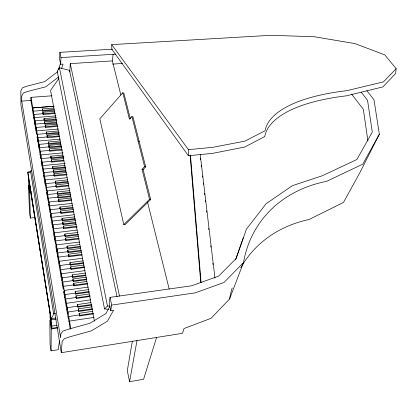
<?xml version="1.0" encoding="UTF-8"?>
<svg xmlns="http://www.w3.org/2000/svg" width="417" height="417" viewBox="0 0 417 417"><rect width="100%" height="100%" fill="white"/><g stroke="black" fill="none" stroke-linecap="round" stroke-linejoin="round"><path stroke-width="0.63" d="M28.512 175.109L28.471 181.869L29.628 189.156L29.675 183.042M31.332 191.763L30.102 191.893L30.133 188.64M30.232 186.039L30.206 189.094L50.207 314.522M32.75 110.958L30.936 100.414L30.962 97.359L52.026 95.795M51.077 350.833L51.26 328.956L49.852 320.058L50.066 344.364L51.077 350.833L58.25 349.696L59.464 340.793M32.724 111.084L32.781 107.92L54.012 106.252L32.781 107.92M33.271 114.951L33.318 111.167L54.168 109.499M33.84 118.246L33.886 114.466L42.951 113.742M34.392 120.789L34.434 117.646L55.852 115.905M34.934 124.605L34.986 120.841L55.993 119.111M188.369 155.739L188.453 149.661L111.725 44.629L270.961 35.299L314.319 36.738L354.914 43.582L384.782 54.872L396.15 68.675L395.613 73.486L382.895 86.908L346.428 95.821A174.17 62.628 7 0 0 264.738 136.583L244.68 147.045L212.717 153.336L188.369 155.739L111.834 49.227L111.725 44.629M35.487 127.837L35.544 124.084L56.743 122.322M37.832 141.472L37.9 137.746L59.323 135.89M38.4 144.767L38.473 141.05L60.345 139.101M38.979 147.462L39.047 144.371L60.574 142.468M53.892 108.05L42.315 108.957L42.294 109.718L42.56 111.177L54.137 110.26M42.56 111.177L42.315 108.957M54.512 111.318L42.909 112.241L43.154 114.472L55.404 113.487M43.154 114.472L42.909 112.241M42.023 165.857L42.117 162.187L51.672 161.27M56.363 117.584L44.051 118.59L44.03 119.345L44.296 120.826L56.608 119.815M44.296 120.826L44.051 118.59M56.462 120.836L44.635 121.816L44.614 122.572L44.88 124.063L56.707 123.072M44.88 124.063L44.635 121.816M57.098 124.177L45.239 125.173L45.484 127.425L57.968 126.367M43.816 176.287L43.921 172.648L53.548 171.689M45.484 127.425L45.239 125.173M58.39 130.974L46.469 132.001L46.72 134.269L59.266 133.179M45.067 183.558L45.177 179.935L67.111 177.699M46.72 134.269L46.469 132.001M59.037 134.373L47.085 135.416L47.064 136.166L47.335 137.688L59.287 136.64M47.335 137.688L47.085 135.416M60.283 140.936L48.273 142.009L48.252 142.76L48.528 144.298L60.538 143.213M48.528 144.298L48.273 142.009M60.918 144.272L48.878 145.366L49.133 147.66L61.81 146.497M49.133 147.66L48.878 145.366M47.569 198.127L47.7 194.546L57.869 193.462M61.58 147.748L49.508 148.853L49.764 151.157L62.472 149.979M49.764 151.157L49.508 148.853M62.972 155.051L50.832 156.198L51.088 158.512L63.869 157.298M51.088 158.512L50.832 156.198M49.508 209.402L49.649 205.852L72.078 203.371M63.645 158.585L51.473 159.747L51.442 160.488L51.729 162.072L63.9 160.899M51.729 162.072L51.473 159.747M50.196 212.68L50.316 209.73L59.954 208.651M64.943 165.413L52.709 166.607L52.969 168.948L65.844 167.676M50.838 217.127L50.983 213.598L61.294 212.43M52.969 168.948L52.709 166.607M65.605 168.885L53.34 170.1L53.308 170.829L53.6 172.44L65.865 171.22M51.499 220.254L51.63 217.325L74.242 214.734M53.6 172.44L53.34 170.1M66.293 172.497L53.996 173.733L54.257 176.083L67.2 174.775M52.115 224.575L52.276 221.073L62.383 219.9M54.257 176.083L53.996 173.733M112.444 49.19L59.897 52.349L59.6 59.037L60.658 64.265L63.071 64.109L61.627 68.352M60.658 64.265L60.971 57.593L59.897 52.349M67.82 179.836L55.325 181.119L55.294 181.848L55.591 183.485L68.08 182.193M55.591 183.485L55.325 181.119M68.518 183.516L55.993 184.82L55.961 185.544L56.259 187.191L68.784 185.878M56.259 187.191L55.993 184.82M50.238 312.083L49.993 317.186L51.411 326.12L57.082 325.265M54.132 236.288L54.299 232.822L77.239 230.069M50.65 318.796L50.561 320.517L51.802 328.304L57.437 327.449M54.846 239.707L54.992 236.825L65.214 235.589M69.874 190.616L57.28 191.956L57.244 192.68L57.546 194.348L70.139 192.998M57.546 194.348L57.28 191.956M56.373 319.078L51.223 319.839L27.871 172.132L30.441 171.877M70.562 194.233L57.937 195.589L57.9 196.308L58.203 197.986L70.827 196.615M51.411 326.12L51.744 319.808M58.203 197.986L57.937 195.589M71.276 197.992L58.62 199.373L58.578 200.087L58.886 201.776L71.542 200.389M51.802 328.304L51.922 326.031M56.201 248.344L56.389 244.915L79.517 242.053M58.886 201.776L58.62 199.373M56.931 251.842L57.093 248.996L67.398 247.708M72.735 205.649L60.006 207.067L59.965 207.781L60.272 209.485L73.001 208.057M31.801 170.887L30.509 171.012L30.342 171.7L29.581 172.211L27.871 172.132L27.866 173.482L51.223 319.839M57.582 256.366L57.775 252.968L68.112 251.66M60.272 209.485L60.006 207.067M73.465 209.48L60.7 210.919L60.658 211.627L60.971 213.348L73.731 211.893M60.971 213.348L60.7 210.919M58.291 260.484L58.489 257.096L69.238 255.72M69.78 71.933L70.27 63.65L112.366 60.892L120.862 95.024M74.872 216.876L62.044 218.357L61.997 219.061L62.31 220.796L75.143 219.311M62.31 220.796L62.044 218.357M75.586 220.64L62.722 222.141L62.68 222.84L62.998 224.591L75.863 223.079M62.998 224.591L62.722 222.141M60.449 273.062L60.663 269.716L70.869 268.366M76.332 224.56L63.436 226.082L63.707 228.537L77.254 226.931M63.707 228.537L63.436 226.082M61.148 277.107L61.362 273.776L85.032 270.612M77.963 232.451L64.87 234.031L64.823 234.729L65.146 236.507L78.24 234.917M61.883 280.62L62.065 277.852L72.97 276.382M65.146 236.507L64.87 234.031M78.724 236.444L65.594 238.044L65.547 238.738L65.87 240.526L79.001 238.915M62.555 285.296L62.785 281.996L73.074 280.589M65.87 240.526L65.594 238.044M79.631 244.576L67.054 246.145L67.33 248.641L80.538 246.984M67.33 248.641L67.054 246.145M80.377 248.501L67.763 250.091L68.044 252.598L81.284 250.919M68.044 252.598L67.763 250.091M81.784 252.509L68.508 254.203L68.456 254.881L68.784 256.721L82.066 255.016M366.835 90.651L373.992 99.783L379.35 134.196L362.795 164.136L326.631 181.332A149.964 119.34 35 0 0 243.492 262.585L229.553 299.005L211.085 318.286L184.027 328.513L182.516 333.308L61.294 352.683L62.149 341.445L64.275 338.713L69.733 336.842L91.344 330.858L107.471 321.137L113.622 310.196L110.745 310.618L109.181 302.919L110.067 297.347L191.58 285.796L218.675 276.111L236.137 258.509L246.431 229.131L266.051 203.777L292.421 185.654L322.43 175.708L356.869 159.518L372.298 132.059L367.549 100.33L361.179 92.147M68.784 256.721L68.508 254.203M65.459 302.205L65.709 298.963L76.509 297.43M66.204 306.531L66.459 303.31L90.671 299.833M83.369 260.828L70.014 262.569L69.962 263.247L70.296 265.103L83.65 263.351M70.296 265.103L70.014 262.569M84.161 264.993L70.77 266.76L70.718 267.433L71.052 269.304L84.448 267.526M71.052 269.304L70.77 266.76M85.694 273.041L72.23 274.855L72.172 275.522L72.516 277.414L85.98 275.59M72.516 277.414L72.23 274.855M86.475 277.138L72.975 278.973L72.918 279.64L73.256 281.543L86.762 279.692M69.248 324.244L69.524 321.09L94.091 317.41M73.256 281.543L72.975 278.973M86.642 281.491L73.746 283.263L74.033 285.843L87.575 283.972M74.033 285.843L73.746 283.263M88.341 289.648L75.232 291.483L75.519 294.079L89.254 292.14M30.509 171.012L53.621 313.647L52.985 315.659L51.286 318.666L55.758 318.004M75.519 294.079L75.232 291.483M89.165 293.99L76.019 295.856L76.306 298.457L90.082 296.492M76.306 298.457L76.019 295.856M90.807 302.617L77.583 304.53L77.875 307.152L91.73 305.135M77.875 307.152L77.583 304.53M92.251 306.797L78.36 308.83L78.292 309.471L78.651 311.463L92.543 309.419M78.651 311.463L78.36 308.83M92.465 311.348L79.167 313.313L79.459 315.95L93.392 313.881M79.459 315.95L79.167 313.313M112.366 60.892L113.111 54.304M110.745 310.618L111.652 305.098L110.067 297.347M132.304 341.403L127.294 370.656L129.572 381.701L143.589 379.272L156.646 337.223M129.572 381.701L137.026 340.423M58.323 69.816L60.773 62.529M235.61 259.619L243.283 237.732M379.35 134.196L359.694 173.003L343.478 202.438L308.966 219.55A140.42 115.337 37 0 0 240.755 267.787M109.911 306.359L105.954 313.521L89.931 323.269L68.43 329.206L63.003 331.067L60.892 333.819L60.601 337.853L21.731 101.107L21.715 96.145L23.331 93.017L27.835 91.406L45.781 86.809L58.745 76.837M117.031 296.685L69.519 70.353L59.443 67.815L57.181 71.093L104.542 308.981L108.842 309.299M58.969 78.339L50.54 90.447L94.424 321.189M122.796 92.772L99.814 118.819L123.786 224.596L125.303 224.414L150.678 199.566L143.12 169.552L145.695 166.92L132.95 116.854L131.876 116.546L129.437 119.215L122.796 92.772L123.849 93.095L130.354 118.892M396.15 68.675L383.432 81.894L346.892 90.656A174.692 61.789 6.9 0 0 265.03 130.808L244.925 141.118L212.873 147.305L188.453 149.661M123.786 224.596L149.557 199.321L142.015 169.286L144.59 166.649L131.876 116.546M104.542 308.981L107.466 306L109.932 306.187M243.492 262.585L224.023 282.439L195.26 292.849L111.652 305.098M57.708 71.641L44.812 81.602L26.938 86.173L22.455 87.779L20.85 90.911L20.923 104.943L61.294 352.683M51.26 328.956L57.525 328.007M79.663 314.892L68.737 316.513L68.466 319.688L67.804 315.841M79.527 315.315L93.481 313.245M53.621 313.647L55.544 313.365M78.849 310.41L67.961 312.01L67.695 315.2L66.955 310.889L67.215 307.683L78.073 306.104M78.714 310.821L92.626 308.778M77.937 306.505L91.808 304.488M76.368 297.806L90.161 295.846M75.722 293.057L64.953 294.569L64.708 297.827L64.505 296.649M75.581 293.422L89.332 291.488M88.242 287.084L64.239 290.43L63.999 293.698L64.301 295.471M73.845 284.884L63.525 286.307L63.295 289.596L61.945 281.762M74.09 285.181L87.148 283.378M73.319 280.876L86.835 279.03M72.574 276.747L85.412 275.012M71.109 268.631L84.515 266.854M70.113 264.175L59.939 265.509L59.73 268.866L59.005 264.665L59.209 261.292L82.681 258.253M70.353 264.43L83.723 262.679M68.836 256.038L82.133 254.334M67.382 247.959L79.97 246.379M68.096 251.915L81.351 250.236M65.938 239.603L55.685 240.859L55.508 244.299L55.31 243.153M65.917 239.838L79.063 238.227M65.193 235.813L78.302 234.224M63.78 227.63L53.611 228.834L53.449 232.316L53.251 231.185M63.754 227.838L76.665 226.311M63.066 223.689L52.928 224.878L53.058 230.059M63.04 223.887L75.92 222.381M62.357 220.093L75.201 218.607M61.012 212.639L73.788 211.19M29.664 185.018L28.455 185.143L29.529 212.743L30.358 218.075L34.528 217.601M60.314 208.776L73.058 207.348M58.239 197.267L70.88 195.901M59.209 200.879L48.982 202L48.846 205.56L48.633 204.294M58.922 201.062L71.594 199.675M57.582 193.629L70.186 192.279M57.89 197.163L48.33 198.2L48.414 203.032M30.358 218.075L29.607 192.409L30.822 192.279M69.269 188.604L47.079 190.95L46.954 194.541L47.986 200.556M55.524 182.656L45.823 183.657L45.917 188.505M55.623 182.761L68.133 181.473M56.582 186.316L46.464 187.374L46.339 190.976L46.131 189.74M56.29 186.467L68.831 185.158M54.189 175.26L44.541 176.235L44.431 179.868L45.489 186.034M54.288 175.354L66.6 174.113M52.907 168.134L43.305 169.078L43.41 173.915M53.001 168.213L65.245 167.008M53.631 171.71L65.907 170.49M65.052 163.454L42.711 165.622L42.612 169.281L42.414 168.14M51.03 157.715L41.502 158.616L41.413 162.296L41.2 161.066M51.119 157.772L63.91 156.557M51.76 161.332L63.942 160.164M63.03 152.846L40.866 154.921L40.777 158.606L40.251 155.551M61.878 149.296L40.23 151.246L40.147 154.936L39.949 153.774M49.326 146.852L39.625 147.738L39.745 152.606M49.159 146.914L61.216 145.814M59.303 132.429L37.311 134.316L37.243 138.048L37.045 136.906M58.422 129.02L36.717 130.875L36.654 134.618L36.065 131.204L36.128 127.456L57.379 125.668M43.17 113.711L54.789 112.783M21.731 101.107L30.936 100.414M112.642 64.098L122.363 63.452M115.712 54.142L60.971 57.593M149.557 199.321L150.678 199.566M142.015 169.286L143.12 169.552M144.59 166.649L145.695 166.92M138.105 141.087L139.195 141.379M351.588 94.07L363.343 109.337L367.909 140.925M147.467 201.838L169.187 289.064M70.27 63.65L119.512 296.159M59.443 67.815L107.466 306M30.962 97.359L70.827 328.648M69.305 323.613L70.275 329.268M32.719 111.714L33.459 116.051M33.652 117.146L34.277 120.784M34.382 121.415L35.117 125.684M35.304 126.763L35.971 130.641M37.342 138.621L38.02 142.572M38.208 143.667L38.875 147.529M38.969 148.082L39.255 149.76M41.512 162.891L42.221 166.998M42.711 169.855L43.107 172.153M43.613 175.104L44.327 179.268M46.548 192.164L46.85 193.947M48.956 206.196L50.076 212.717M50.269 213.817L51.369 220.223M51.473 220.838L52.662 227.734M53.543 232.884L54.721 239.712M54.815 240.281L55.112 242.006M55.706 245.457L56.801 251.832M56.9 252.415L57.192 254.109M57.39 255.235L58.802 263.471M59.834 269.465L61.346 278.264M61.544 279.426L61.747 280.589M63.598 291.353L63.9 293.115M64.817 298.452L66.845 310.269M68.565 320.256L68.857 321.966M29.091 185.534L30.102 191.893M28.455 185.143L29.607 192.409M200.196 154.285L214.958 278.134M200.337 158.465L200.488 159.763M201.182 165.58L201.338 166.873M202.417 175.932L202.573 177.225M203.267 183.047L203.423 184.34M204.502 193.394L204.658 194.687M205.352 200.509L205.508 201.802M206.587 210.856L206.743 212.149M208.672 228.318L208.828 229.616M210.757 245.785L210.913 247.078M212.842 263.247L212.993 264.54M190.46 155.041L201.093 282.648M190.11 155.207L200.749 282.663M229.553 299.005A140.42 115.337 37 0 1 232.175 288.017"/></g></svg>
